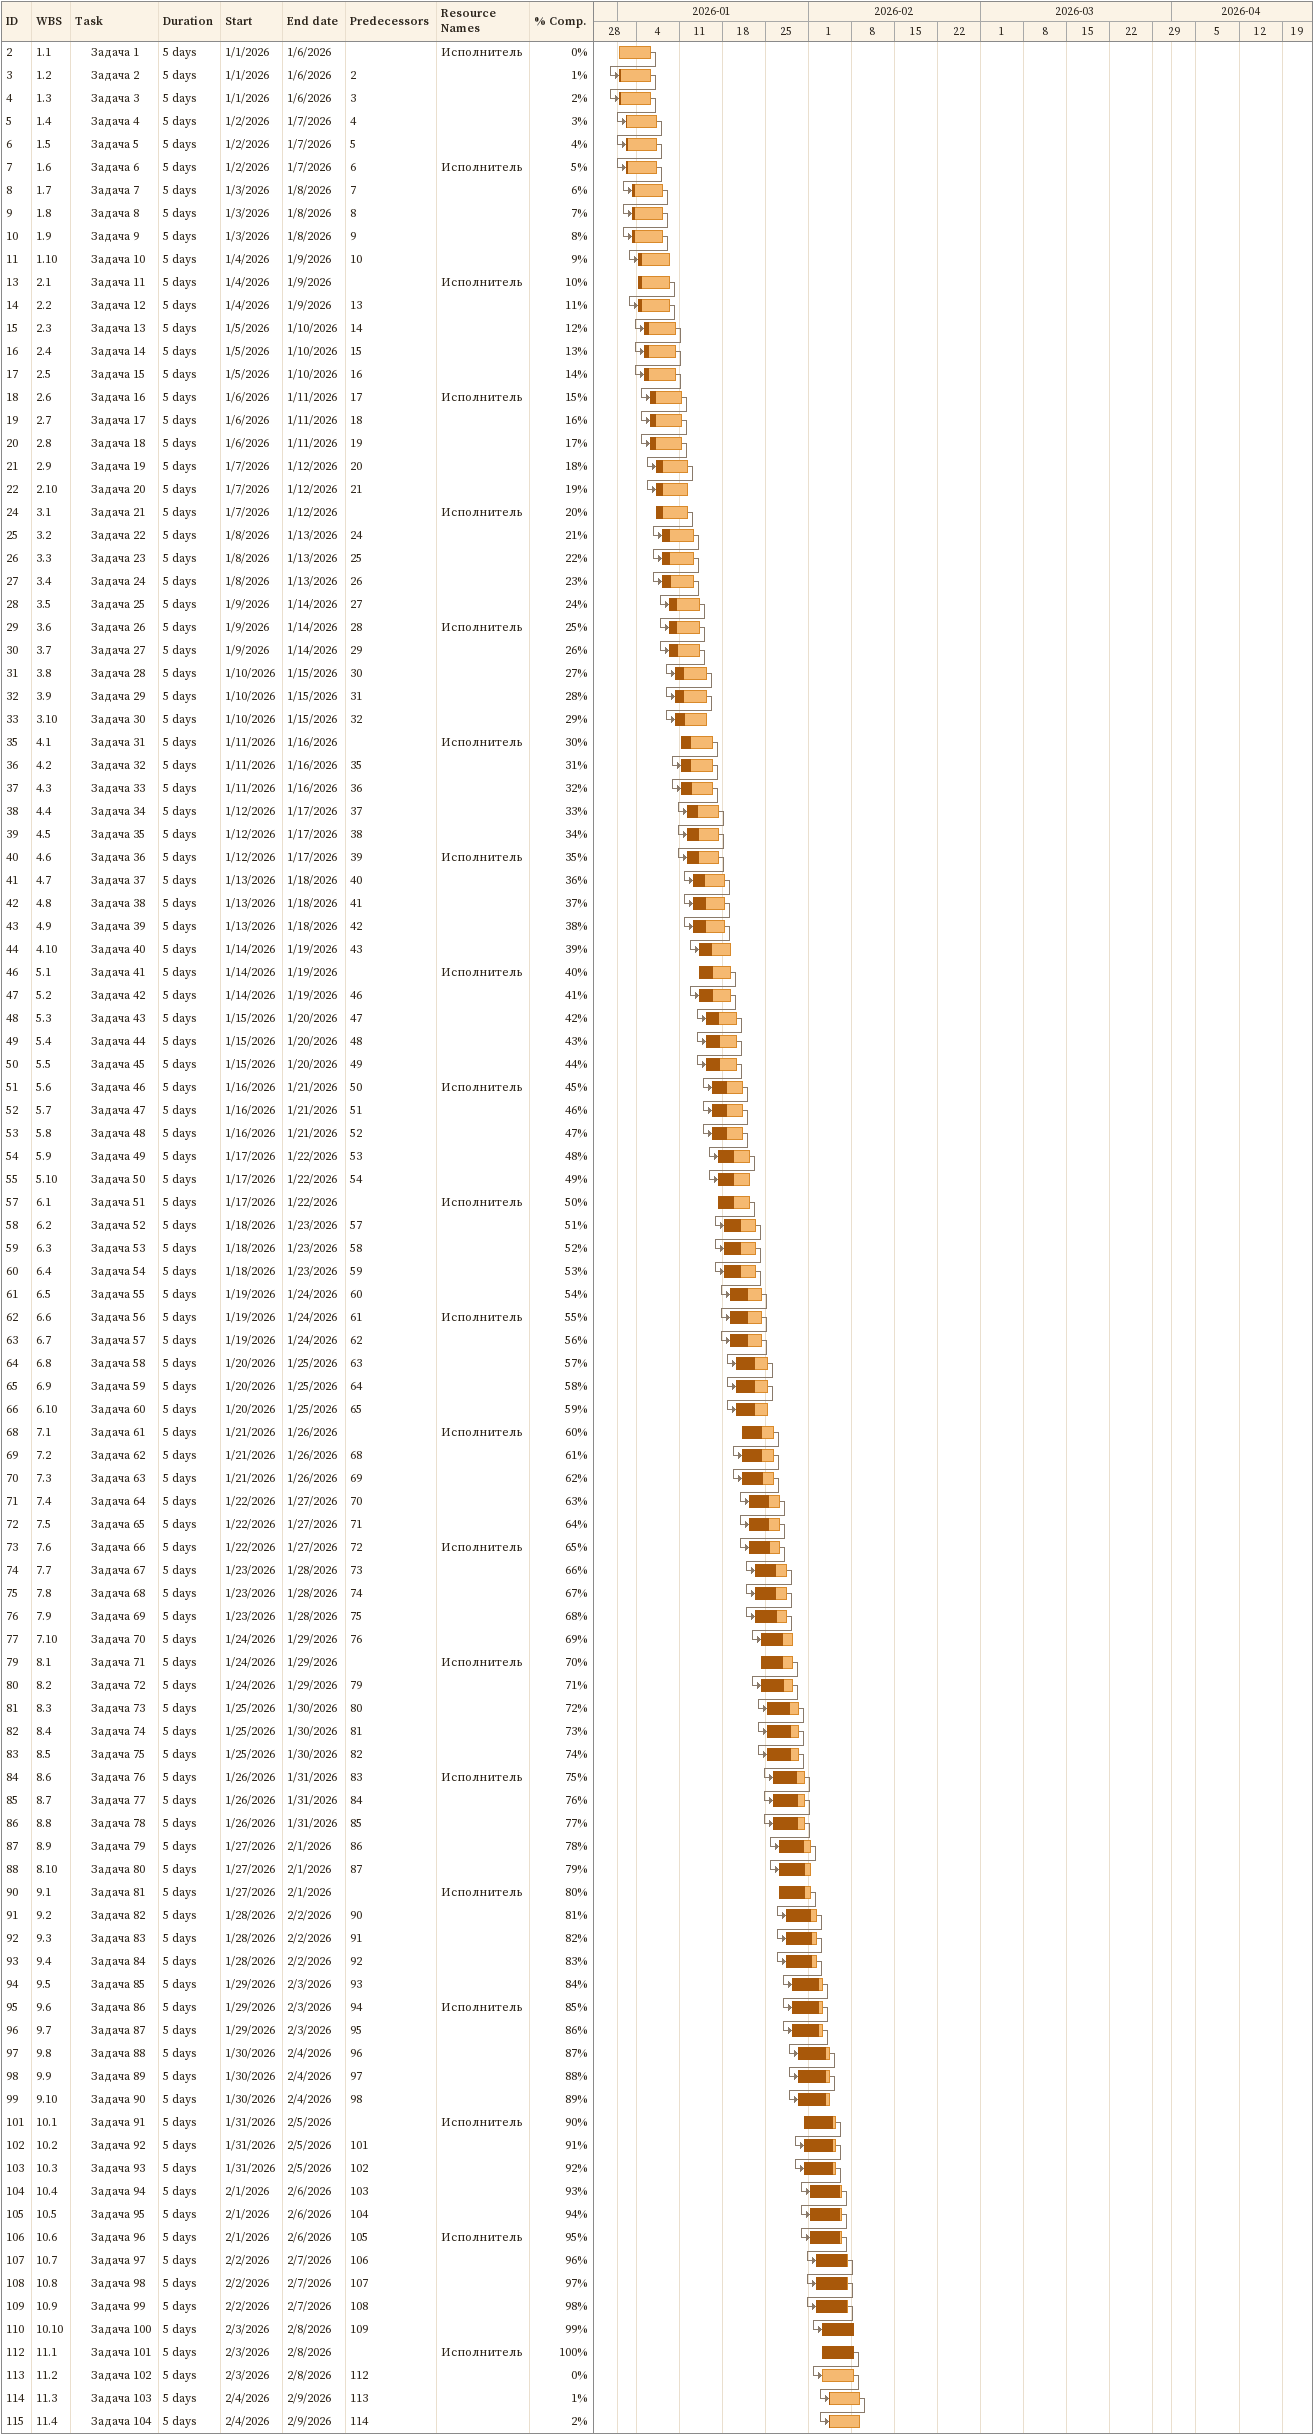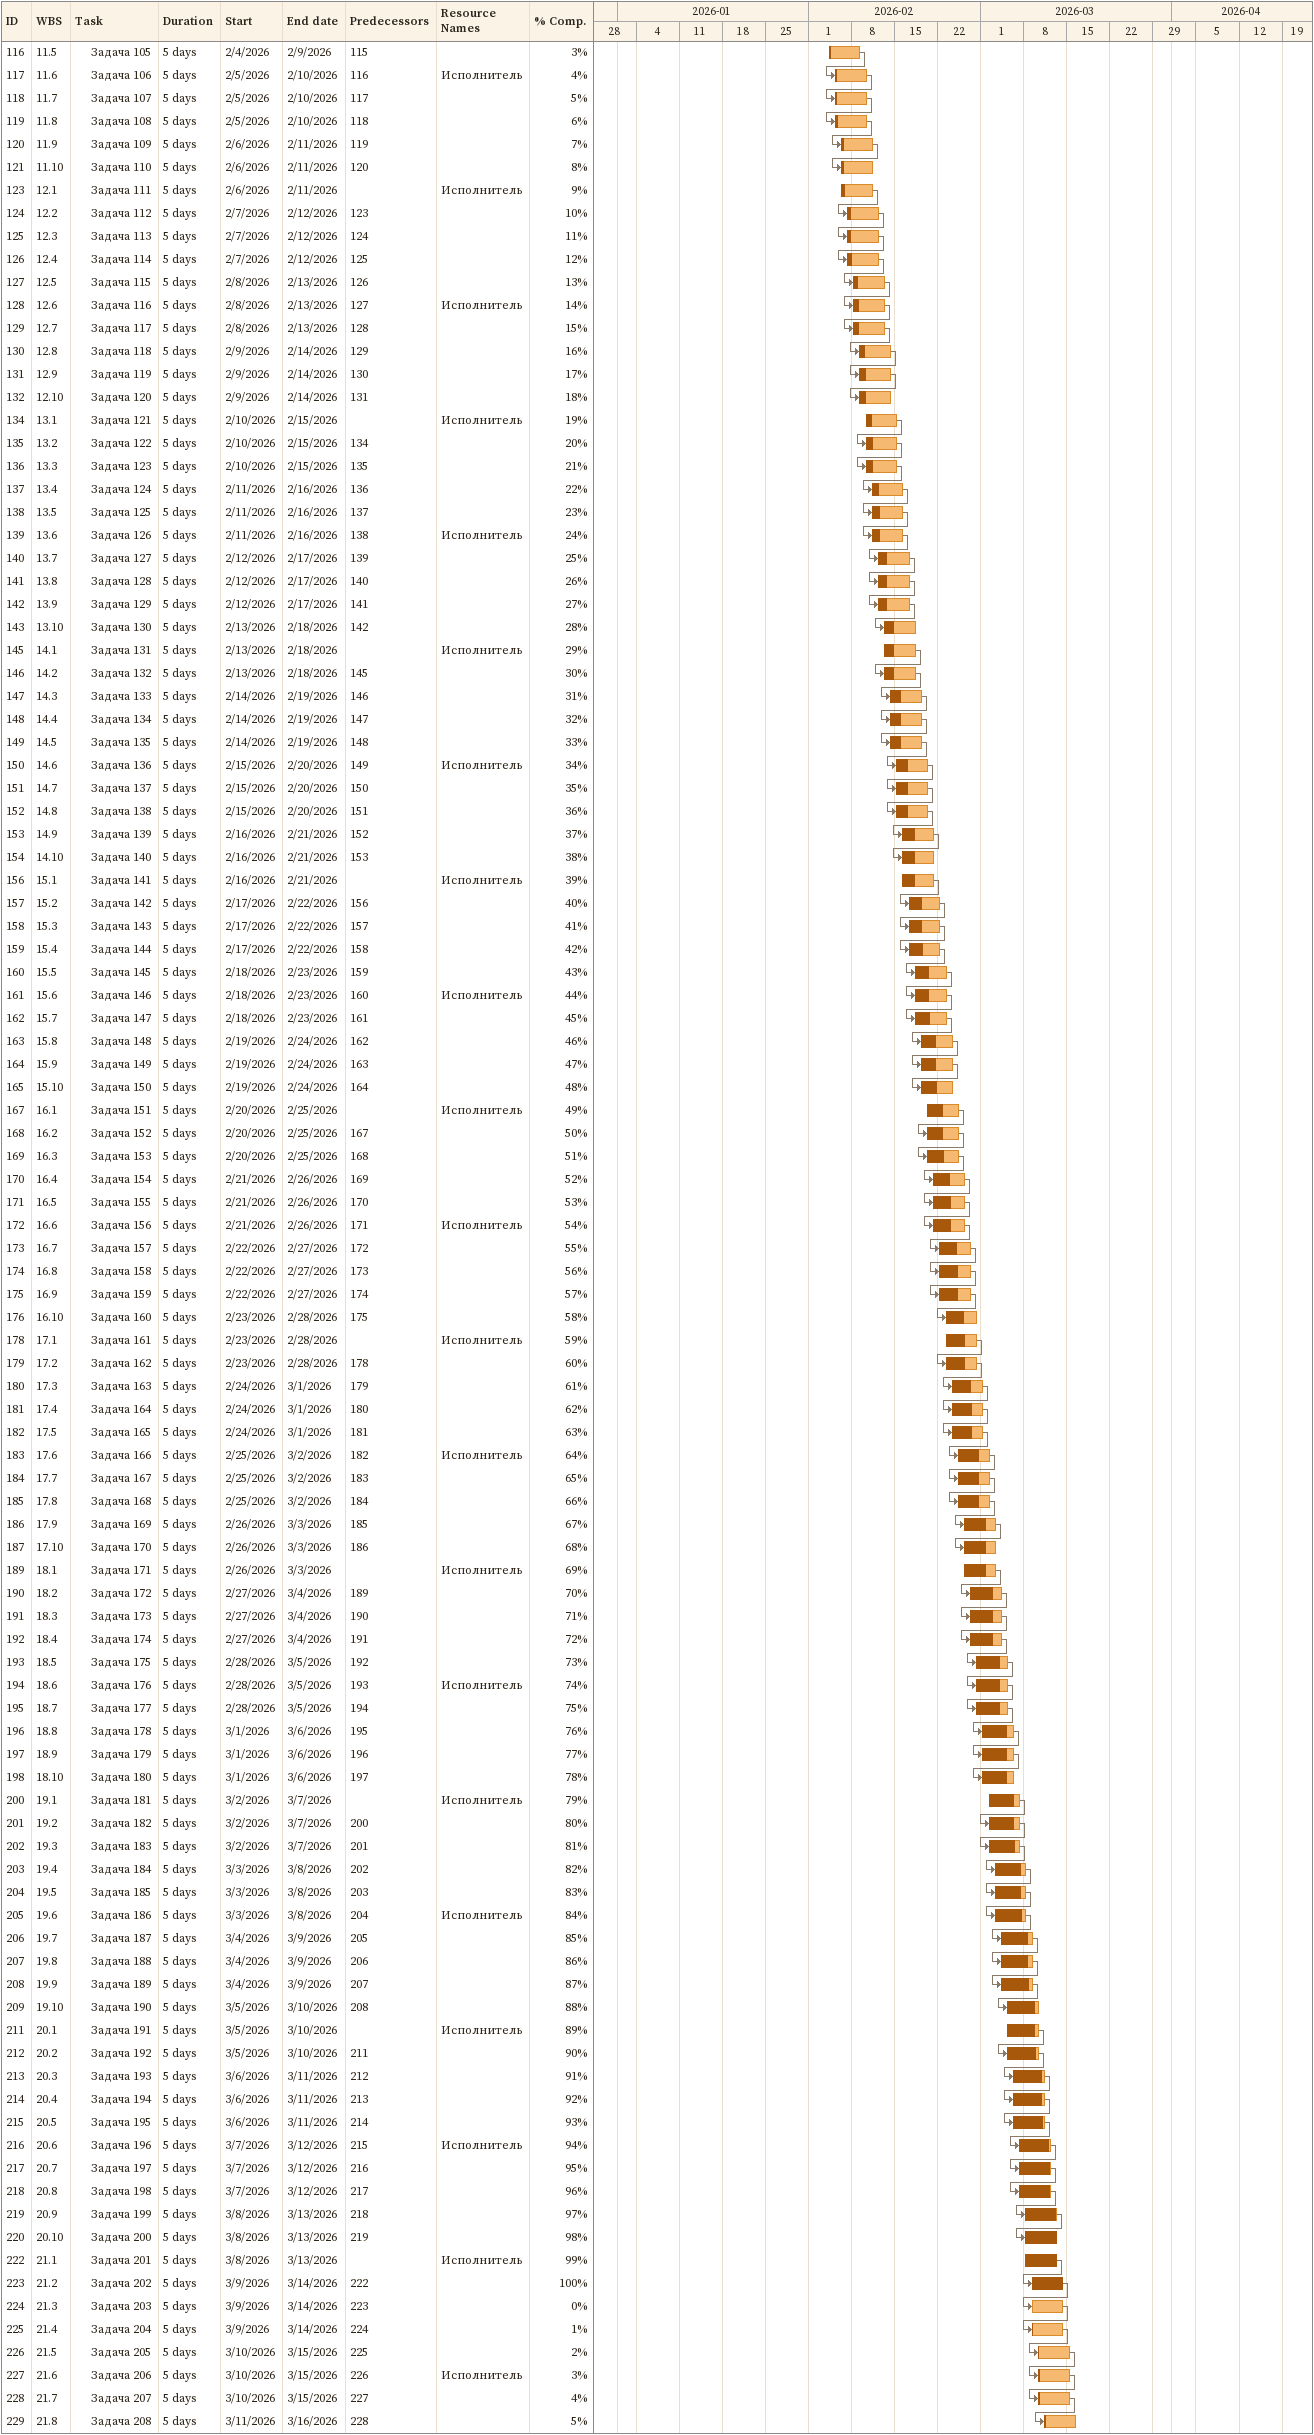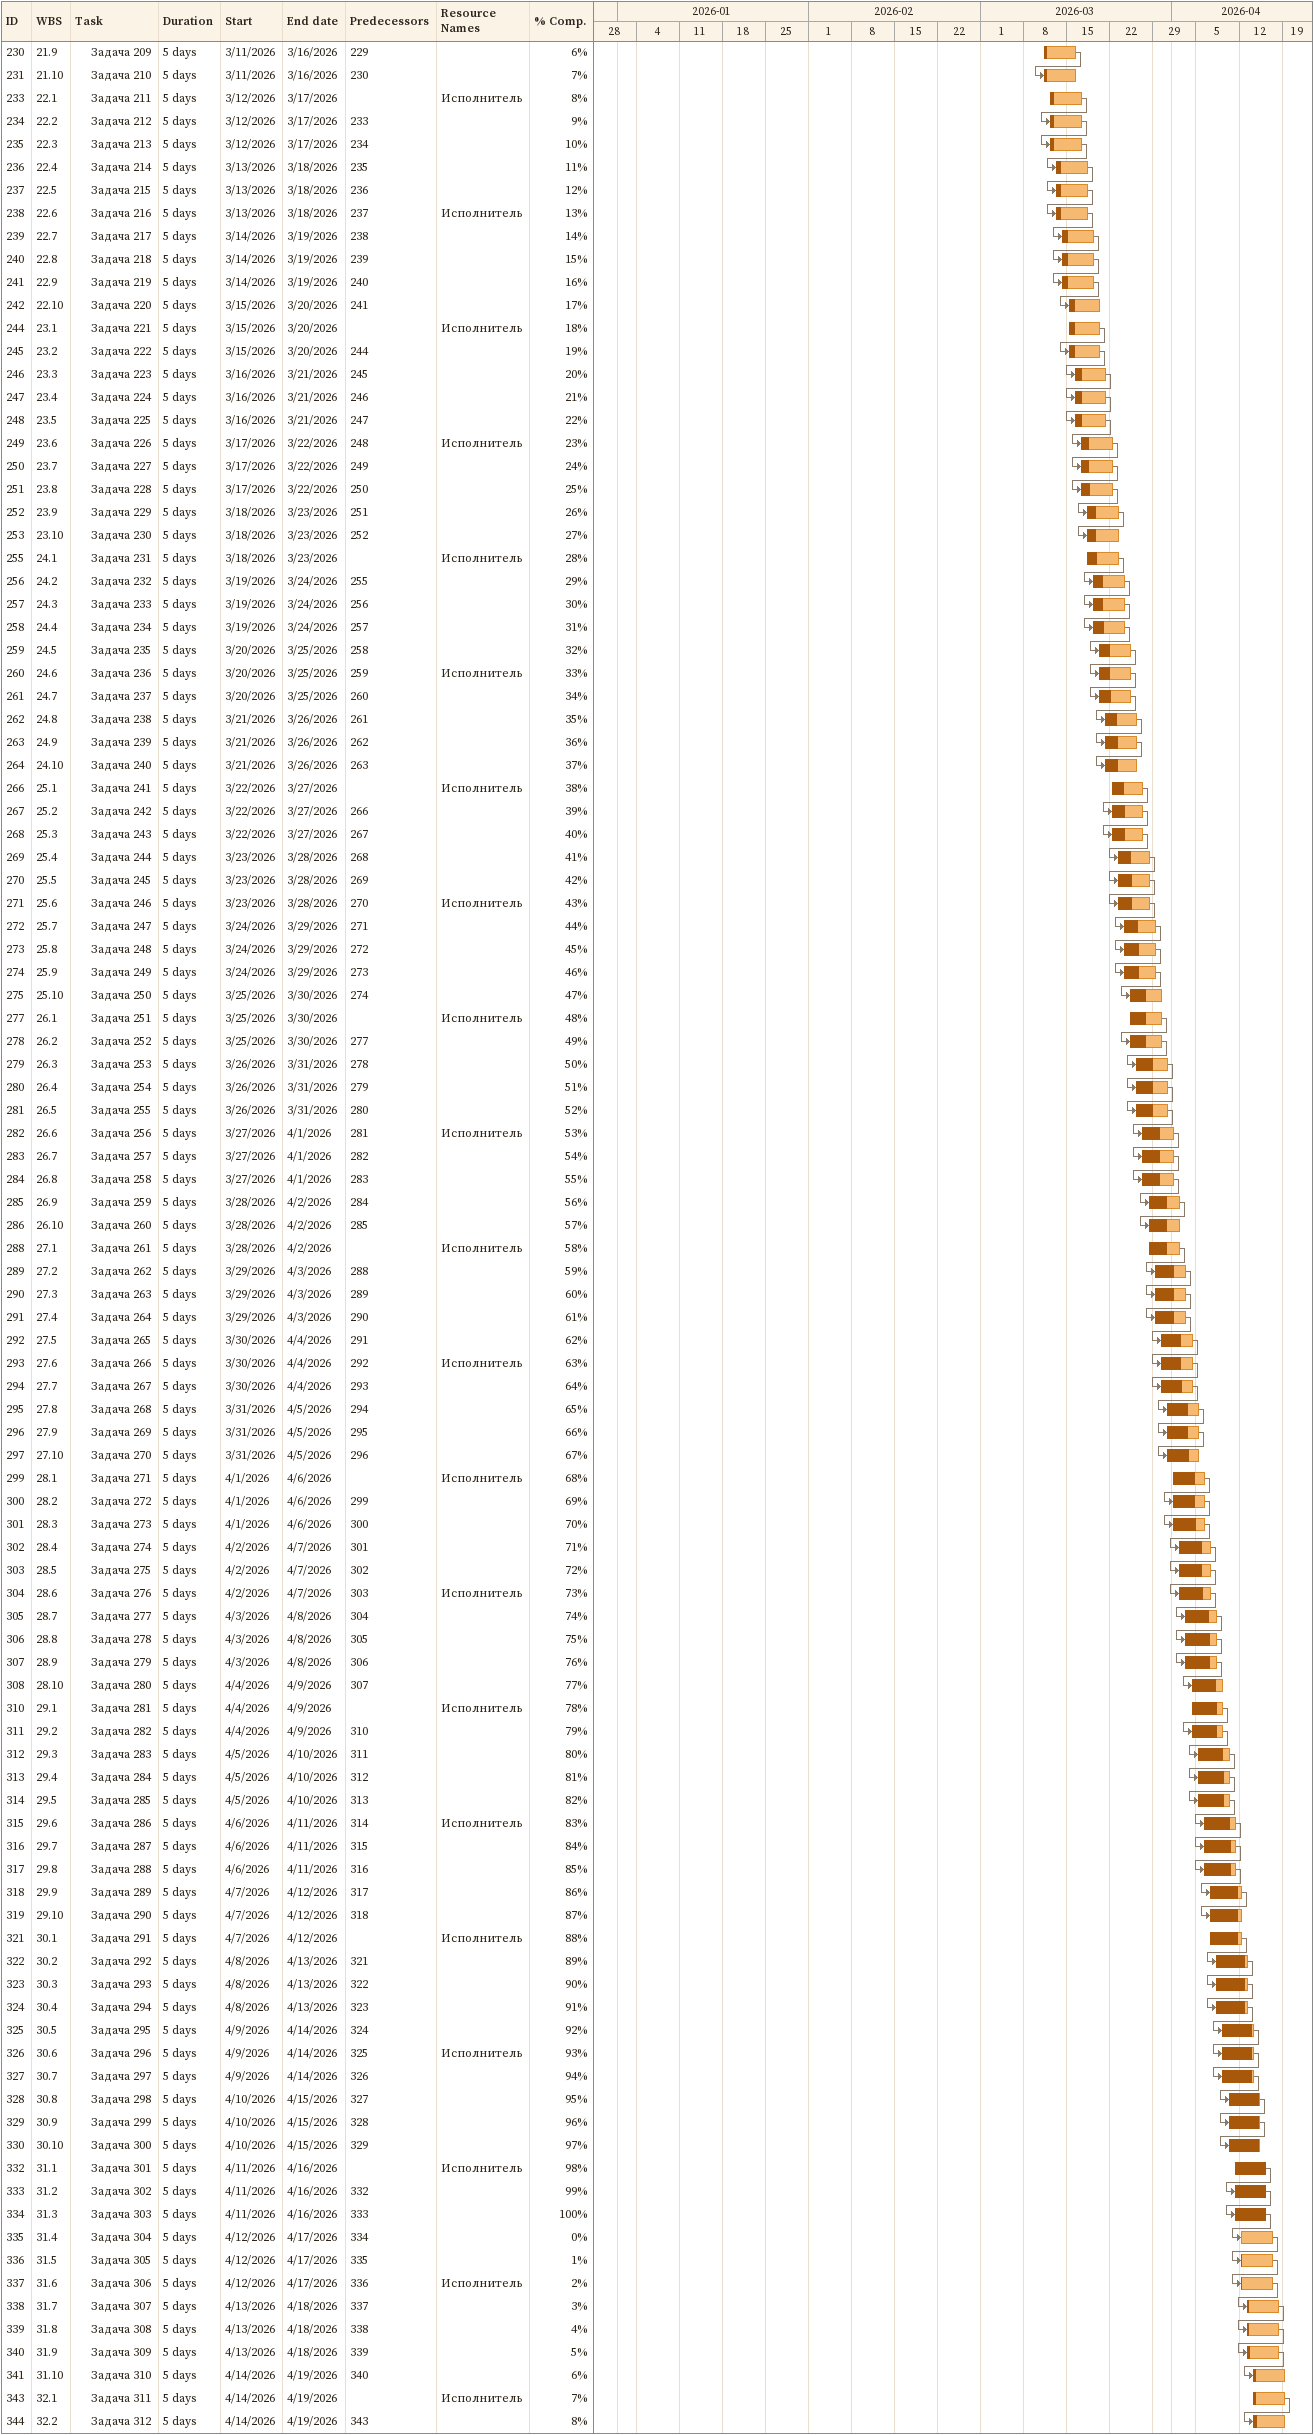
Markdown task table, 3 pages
| ID | WBS | Task | Duration | Start | Finish | Predecessors | Resources | % complete |
|---|---|---|---|---|---|---|---|---|
| 2 | 1.1 | Задача 1 | 5d | 2026-01-01 | 2026-01-06 |  | Исполнитель | 0 |
| 3 | 1.2 | Задача 2 | 5d | 2026-01-01 | 2026-01-06 | 2 |  | 1 |
| 4 | 1.3 | Задача 3 | 5d | 2026-01-01 | 2026-01-06 | 3 |  | 2 |
| 5 | 1.4 | Задача 4 | 5d | 2026-01-02 | 2026-01-07 | 4 |  | 3 |
| 6 | 1.5 | Задача 5 | 5d | 2026-01-02 | 2026-01-07 | 5 |  | 4 |
| 7 | 1.6 | Задача 6 | 5d | 2026-01-02 | 2026-01-07 | 6 | Исполнитель | 5 |
| 8 | 1.7 | Задача 7 | 5d | 2026-01-03 | 2026-01-08 | 7 |  | 6 |
| 9 | 1.8 | Задача 8 | 5d | 2026-01-03 | 2026-01-08 | 8 |  | 7 |
| 10 | 1.9 | Задача 9 | 5d | 2026-01-03 | 2026-01-08 | 9 |  | 8 |
| 11 | 1.10 | Задача 10 | 5d | 2026-01-04 | 2026-01-09 | 10 |  | 9 |
| 13 | 2.1 | Задача 11 | 5d | 2026-01-04 | 2026-01-09 |  | Исполнитель | 10 |
| 14 | 2.2 | Задача 12 | 5d | 2026-01-04 | 2026-01-09 | 13 |  | 11 |
| 15 | 2.3 | Задача 13 | 5d | 2026-01-05 | 2026-01-10 | 14 |  | 12 |
| 16 | 2.4 | Задача 14 | 5d | 2026-01-05 | 2026-01-10 | 15 |  | 13 |
| 17 | 2.5 | Задача 15 | 5d | 2026-01-05 | 2026-01-10 | 16 |  | 14 |
| 18 | 2.6 | Задача 16 | 5d | 2026-01-06 | 2026-01-11 | 17 | Исполнитель | 15 |
| 19 | 2.7 | Задача 17 | 5d | 2026-01-06 | 2026-01-11 | 18 |  | 16 |
| 20 | 2.8 | Задача 18 | 5d | 2026-01-06 | 2026-01-11 | 19 |  | 17 |
| 21 | 2.9 | Задача 19 | 5d | 2026-01-07 | 2026-01-12 | 20 |  | 18 |
| 22 | 2.10 | Задача 20 | 5d | 2026-01-07 | 2026-01-12 | 21 |  | 19 |
| 24 | 3.1 | Задача 21 | 5d | 2026-01-07 | 2026-01-12 |  | Исполнитель | 20 |
| 25 | 3.2 | Задача 22 | 5d | 2026-01-08 | 2026-01-13 | 24 |  | 21 |
| 26 | 3.3 | Задача 23 | 5d | 2026-01-08 | 2026-01-13 | 25 |  | 22 |
| 27 | 3.4 | Задача 24 | 5d | 2026-01-08 | 2026-01-13 | 26 |  | 23 |
| 28 | 3.5 | Задача 25 | 5d | 2026-01-09 | 2026-01-14 | 27 |  | 24 |
| 29 | 3.6 | Задача 26 | 5d | 2026-01-09 | 2026-01-14 | 28 | Исполнитель | 25 |
| 30 | 3.7 | Задача 27 | 5d | 2026-01-09 | 2026-01-14 | 29 |  | 26 |
| 31 | 3.8 | Задача 28 | 5d | 2026-01-10 | 2026-01-15 | 30 |  | 27 |
| 32 | 3.9 | Задача 29 | 5d | 2026-01-10 | 2026-01-15 | 31 |  | 28 |
| 33 | 3.10 | Задача 30 | 5d | 2026-01-10 | 2026-01-15 | 32 |  | 29 |
| 35 | 4.1 | Задача 31 | 5d | 2026-01-11 | 2026-01-16 |  | Исполнитель | 30 |
| 36 | 4.2 | Задача 32 | 5d | 2026-01-11 | 2026-01-16 | 35 |  | 31 |
| 37 | 4.3 | Задача 33 | 5d | 2026-01-11 | 2026-01-16 | 36 |  | 32 |
| 38 | 4.4 | Задача 34 | 5d | 2026-01-12 | 2026-01-17 | 37 |  | 33 |
| 39 | 4.5 | Задача 35 | 5d | 2026-01-12 | 2026-01-17 | 38 |  | 34 |
| 40 | 4.6 | Задача 36 | 5d | 2026-01-12 | 2026-01-17 | 39 | Исполнитель | 35 |
| 41 | 4.7 | Задача 37 | 5d | 2026-01-13 | 2026-01-18 | 40 |  | 36 |
| 42 | 4.8 | Задача 38 | 5d | 2026-01-13 | 2026-01-18 | 41 |  | 37 |
| 43 | 4.9 | Задача 39 | 5d | 2026-01-13 | 2026-01-18 | 42 |  | 38 |
| 44 | 4.10 | Задача 40 | 5d | 2026-01-14 | 2026-01-19 | 43 |  | 39 |
| 46 | 5.1 | Задача 41 | 5d | 2026-01-14 | 2026-01-19 |  | Исполнитель | 40 |
| 47 | 5.2 | Задача 42 | 5d | 2026-01-14 | 2026-01-19 | 46 |  | 41 |
| 48 | 5.3 | Задача 43 | 5d | 2026-01-15 | 2026-01-20 | 47 |  | 42 |
| 49 | 5.4 | Задача 44 | 5d | 2026-01-15 | 2026-01-20 | 48 |  | 43 |
| 50 | 5.5 | Задача 45 | 5d | 2026-01-15 | 2026-01-20 | 49 |  | 44 |
| 51 | 5.6 | Задача 46 | 5d | 2026-01-16 | 2026-01-21 | 50 | Исполнитель | 45 |
| 52 | 5.7 | Задача 47 | 5d | 2026-01-16 | 2026-01-21 | 51 |  | 46 |
| 53 | 5.8 | Задача 48 | 5d | 2026-01-16 | 2026-01-21 | 52 |  | 47 |
| 54 | 5.9 | Задача 49 | 5d | 2026-01-17 | 2026-01-22 | 53 |  | 48 |
| 55 | 5.10 | Задача 50 | 5d | 2026-01-17 | 2026-01-22 | 54 |  | 49 |
| 57 | 6.1 | Задача 51 | 5d | 2026-01-17 | 2026-01-22 |  | Исполнитель | 50 |
| 58 | 6.2 | Задача 52 | 5d | 2026-01-18 | 2026-01-23 | 57 |  | 51 |
| 59 | 6.3 | Задача 53 | 5d | 2026-01-18 | 2026-01-23 | 58 |  | 52 |
| 60 | 6.4 | Задача 54 | 5d | 2026-01-18 | 2026-01-23 | 59 |  | 53 |
| 61 | 6.5 | Задача 55 | 5d | 2026-01-19 | 2026-01-24 | 60 |  | 54 |
| 62 | 6.6 | Задача 56 | 5d | 2026-01-19 | 2026-01-24 | 61 | Исполнитель | 55 |
| 63 | 6.7 | Задача 57 | 5d | 2026-01-19 | 2026-01-24 | 62 |  | 56 |
| 64 | 6.8 | Задача 58 | 5d | 2026-01-20 | 2026-01-25 | 63 |  | 57 |
| 65 | 6.9 | Задача 59 | 5d | 2026-01-20 | 2026-01-25 | 64 |  | 58 |
| 66 | 6.10 | Задача 60 | 5d | 2026-01-20 | 2026-01-25 | 65 |  | 59 |
| 68 | 7.1 | Задача 61 | 5d | 2026-01-21 | 2026-01-26 |  | Исполнитель | 60 |
| 69 | 7.2 | Задача 62 | 5d | 2026-01-21 | 2026-01-26 | 68 |  | 61 |
| 70 | 7.3 | Задача 63 | 5d | 2026-01-21 | 2026-01-26 | 69 |  | 62 |
| 71 | 7.4 | Задача 64 | 5d | 2026-01-22 | 2026-01-27 | 70 |  | 63 |
| 72 | 7.5 | Задача 65 | 5d | 2026-01-22 | 2026-01-27 | 71 |  | 64 |
| 73 | 7.6 | Задача 66 | 5d | 2026-01-22 | 2026-01-27 | 72 | Исполнитель | 65 |
| 74 | 7.7 | Задача 67 | 5d | 2026-01-23 | 2026-01-28 | 73 |  | 66 |
| 75 | 7.8 | Задача 68 | 5d | 2026-01-23 | 2026-01-28 | 74 |  | 67 |
| 76 | 7.9 | Задача 69 | 5d | 2026-01-23 | 2026-01-28 | 75 |  | 68 |
| 77 | 7.10 | Задача 70 | 5d | 2026-01-24 | 2026-01-29 | 76 |  | 69 |
| 79 | 8.1 | Задача 71 | 5d | 2026-01-24 | 2026-01-29 |  | Исполнитель | 70 |
| 80 | 8.2 | Задача 72 | 5d | 2026-01-24 | 2026-01-29 | 79 |  | 71 |
| 81 | 8.3 | Задача 73 | 5d | 2026-01-25 | 2026-01-30 | 80 |  | 72 |
| 82 | 8.4 | Задача 74 | 5d | 2026-01-25 | 2026-01-30 | 81 |  | 73 |
| 83 | 8.5 | Задача 75 | 5d | 2026-01-25 | 2026-01-30 | 82 |  | 74 |
| 84 | 8.6 | Задача 76 | 5d | 2026-01-26 | 2026-01-31 | 83 | Исполнитель | 75 |
| 85 | 8.7 | Задача 77 | 5d | 2026-01-26 | 2026-01-31 | 84 |  | 76 |
| 86 | 8.8 | Задача 78 | 5d | 2026-01-26 | 2026-01-31 | 85 |  | 77 |
| 87 | 8.9 | Задача 79 | 5d | 2026-01-27 | 2026-02-01 | 86 |  | 78 |
| 88 | 8.10 | Задача 80 | 5d | 2026-01-27 | 2026-02-01 | 87 |  | 79 |
| 90 | 9.1 | Задача 81 | 5d | 2026-01-27 | 2026-02-01 |  | Исполнитель | 80 |
| 91 | 9.2 | Задача 82 | 5d | 2026-01-28 | 2026-02-02 | 90 |  | 81 |
| 92 | 9.3 | Задача 83 | 5d | 2026-01-28 | 2026-02-02 | 91 |  | 82 |
| 93 | 9.4 | Задача 84 | 5d | 2026-01-28 | 2026-02-02 | 92 |  | 83 |
| 94 | 9.5 | Задача 85 | 5d | 2026-01-29 | 2026-02-03 | 93 |  | 84 |
| 95 | 9.6 | Задача 86 | 5d | 2026-01-29 | 2026-02-03 | 94 | Исполнитель | 85 |
| 96 | 9.7 | Задача 87 | 5d | 2026-01-29 | 2026-02-03 | 95 |  | 86 |
| 97 | 9.8 | Задача 88 | 5d | 2026-01-30 | 2026-02-04 | 96 |  | 87 |
| 98 | 9.9 | Задача 89 | 5d | 2026-01-30 | 2026-02-04 | 97 |  | 88 |
| 99 | 9.10 | Задача 90 | 5d | 2026-01-30 | 2026-02-04 | 98 |  | 89 |
| 101 | 10.1 | Задача 91 | 5d | 2026-01-31 | 2026-02-05 |  | Исполнитель | 90 |
| 102 | 10.2 | Задача 92 | 5d | 2026-01-31 | 2026-02-05 | 101 |  | 91 |
| 103 | 10.3 | Задача 93 | 5d | 2026-01-31 | 2026-02-05 | 102 |  | 92 |
| 104 | 10.4 | Задача 94 | 5d | 2026-02-01 | 2026-02-06 | 103 |  | 93 |
| 105 | 10.5 | Задача 95 | 5d | 2026-02-01 | 2026-02-06 | 104 |  | 94 |
| 106 | 10.6 | Задача 96 | 5d | 2026-02-01 | 2026-02-06 | 105 | Исполнитель | 95 |
| 107 | 10.7 | Задача 97 | 5d | 2026-02-02 | 2026-02-07 | 106 |  | 96 |
| 108 | 10.8 | Задача 98 | 5d | 2026-02-02 | 2026-02-07 | 107 |  | 97 |
| 109 | 10.9 | Задача 99 | 5d | 2026-02-02 | 2026-02-07 | 108 |  | 98 |
| 110 | 10.10 | Задача 100 | 5d | 2026-02-03 | 2026-02-08 | 109 |  | 99 |
| 112 | 11.1 | Задача 101 | 5d | 2026-02-03 | 2026-02-08 |  | Исполнитель | 100 |
| 113 | 11.2 | Задача 102 | 5d | 2026-02-03 | 2026-02-08 | 112 |  | 0 |
| 114 | 11.3 | Задача 103 | 5d | 2026-02-04 | 2026-02-09 | 113 |  | 1 |
| 115 | 11.4 | Задача 104 | 5d | 2026-02-04 | 2026-02-09 | 114 |  | 2 |
| 116 | 11.5 | Задача 105 | 5d | 2026-02-04 | 2026-02-09 | 115 |  | 3 |
| 117 | 11.6 | Задача 106 | 5d | 2026-02-05 | 2026-02-10 | 116 | Исполнитель | 4 |
| 118 | 11.7 | Задача 107 | 5d | 2026-02-05 | 2026-02-10 | 117 |  | 5 |
| 119 | 11.8 | Задача 108 | 5d | 2026-02-05 | 2026-02-10 | 118 |  | 6 |
| 120 | 11.9 | Задача 109 | 5d | 2026-02-06 | 2026-02-11 | 119 |  | 7 |
| 121 | 11.10 | Задача 110 | 5d | 2026-02-06 | 2026-02-11 | 120 |  | 8 |
| 123 | 12.1 | Задача 111 | 5d | 2026-02-06 | 2026-02-11 |  | Исполнитель | 9 |
| 124 | 12.2 | Задача 112 | 5d | 2026-02-07 | 2026-02-12 | 123 |  | 10 |
| 125 | 12.3 | Задача 113 | 5d | 2026-02-07 | 2026-02-12 | 124 |  | 11 |
| 126 | 12.4 | Задача 114 | 5d | 2026-02-07 | 2026-02-12 | 125 |  | 12 |
| 127 | 12.5 | Задача 115 | 5d | 2026-02-08 | 2026-02-13 | 126 |  | 13 |
| 128 | 12.6 | Задача 116 | 5d | 2026-02-08 | 2026-02-13 | 127 | Исполнитель | 14 |
| 129 | 12.7 | Задача 117 | 5d | 2026-02-08 | 2026-02-13 | 128 |  | 15 |
| 130 | 12.8 | Задача 118 | 5d | 2026-02-09 | 2026-02-14 | 129 |  | 16 |
| 131 | 12.9 | Задача 119 | 5d | 2026-02-09 | 2026-02-14 | 130 |  | 17 |
| 132 | 12.10 | Задача 120 | 5d | 2026-02-09 | 2026-02-14 | 131 |  | 18 |
| 134 | 13.1 | Задача 121 | 5d | 2026-02-10 | 2026-02-15 |  | Исполнитель | 19 |
| 135 | 13.2 | Задача 122 | 5d | 2026-02-10 | 2026-02-15 | 134 |  | 20 |
| 136 | 13.3 | Задача 123 | 5d | 2026-02-10 | 2026-02-15 | 135 |  | 21 |
| 137 | 13.4 | Задача 124 | 5d | 2026-02-11 | 2026-02-16 | 136 |  | 22 |
| 138 | 13.5 | Задача 125 | 5d | 2026-02-11 | 2026-02-16 | 137 |  | 23 |
| 139 | 13.6 | Задача 126 | 5d | 2026-02-11 | 2026-02-16 | 138 | Исполнитель | 24 |
| 140 | 13.7 | Задача 127 | 5d | 2026-02-12 | 2026-02-17 | 139 |  | 25 |
| 141 | 13.8 | Задача 128 | 5d | 2026-02-12 | 2026-02-17 | 140 |  | 26 |
| 142 | 13.9 | Задача 129 | 5d | 2026-02-12 | 2026-02-17 | 141 |  | 27 |
| 143 | 13.10 | Задача 130 | 5d | 2026-02-13 | 2026-02-18 | 142 |  | 28 |
| 145 | 14.1 | Задача 131 | 5d | 2026-02-13 | 2026-02-18 |  | Исполнитель | 29 |
| 146 | 14.2 | Задача 132 | 5d | 2026-02-13 | 2026-02-18 | 145 |  | 30 |
| 147 | 14.3 | Задача 133 | 5d | 2026-02-14 | 2026-02-19 | 146 |  | 31 |
| 148 | 14.4 | Задача 134 | 5d | 2026-02-14 | 2026-02-19 | 147 |  | 32 |
| 149 | 14.5 | Задача 135 | 5d | 2026-02-14 | 2026-02-19 | 148 |  | 33 |
| 150 | 14.6 | Задача 136 | 5d | 2026-02-15 | 2026-02-20 | 149 | Исполнитель | 34 |
| 151 | 14.7 | Задача 137 | 5d | 2026-02-15 | 2026-02-20 | 150 |  | 35 |
| 152 | 14.8 | Задача 138 | 5d | 2026-02-15 | 2026-02-20 | 151 |  | 36 |
| 153 | 14.9 | Задача 139 | 5d | 2026-02-16 | 2026-02-21 | 152 |  | 37 |
| 154 | 14.10 | Задача 140 | 5d | 2026-02-16 | 2026-02-21 | 153 |  | 38 |
| 156 | 15.1 | Задача 141 | 5d | 2026-02-16 | 2026-02-21 |  | Исполнитель | 39 |
| 157 | 15.2 | Задача 142 | 5d | 2026-02-17 | 2026-02-22 | 156 |  | 40 |
| 158 | 15.3 | Задача 143 | 5d | 2026-02-17 | 2026-02-22 | 157 |  | 41 |
| 159 | 15.4 | Задача 144 | 5d | 2026-02-17 | 2026-02-22 | 158 |  | 42 |
| 160 | 15.5 | Задача 145 | 5d | 2026-02-18 | 2026-02-23 | 159 |  | 43 |
| 161 | 15.6 | Задача 146 | 5d | 2026-02-18 | 2026-02-23 | 160 | Исполнитель | 44 |
| 162 | 15.7 | Задача 147 | 5d | 2026-02-18 | 2026-02-23 | 161 |  | 45 |
| 163 | 15.8 | Задача 148 | 5d | 2026-02-19 | 2026-02-24 | 162 |  | 46 |
| 164 | 15.9 | Задача 149 | 5d | 2026-02-19 | 2026-02-24 | 163 |  | 47 |
| 165 | 15.10 | Задача 150 | 5d | 2026-02-19 | 2026-02-24 | 164 |  | 48 |
| 167 | 16.1 | Задача 151 | 5d | 2026-02-20 | 2026-02-25 |  | Исполнитель | 49 |
| 168 | 16.2 | Задача 152 | 5d | 2026-02-20 | 2026-02-25 | 167 |  | 50 |
| 169 | 16.3 | Задача 153 | 5d | 2026-02-20 | 2026-02-25 | 168 |  | 51 |
| 170 | 16.4 | Задача 154 | 5d | 2026-02-21 | 2026-02-26 | 169 |  | 52 |
| 171 | 16.5 | Задача 155 | 5d | 2026-02-21 | 2026-02-26 | 170 |  | 53 |
| 172 | 16.6 | Задача 156 | 5d | 2026-02-21 | 2026-02-26 | 171 | Исполнитель | 54 |
| 173 | 16.7 | Задача 157 | 5d | 2026-02-22 | 2026-02-27 | 172 |  | 55 |
| 174 | 16.8 | Задача 158 | 5d | 2026-02-22 | 2026-02-27 | 173 |  | 56 |
| 175 | 16.9 | Задача 159 | 5d | 2026-02-22 | 2026-02-27 | 174 |  | 57 |
| 176 | 16.10 | Задача 160 | 5d | 2026-02-23 | 2026-02-28 | 175 |  | 58 |
| 178 | 17.1 | Задача 161 | 5d | 2026-02-23 | 2026-02-28 |  | Исполнитель | 59 |
| 179 | 17.2 | Задача 162 | 5d | 2026-02-23 | 2026-02-28 | 178 |  | 60 |
| 180 | 17.3 | Задача 163 | 5d | 2026-02-24 | 2026-03-01 | 179 |  | 61 |
| 181 | 17.4 | Задача 164 | 5d | 2026-02-24 | 2026-03-01 | 180 |  | 62 |
| 182 | 17.5 | Задача 165 | 5d | 2026-02-24 | 2026-03-01 | 181 |  | 63 |
| 183 | 17.6 | Задача 166 | 5d | 2026-02-25 | 2026-03-02 | 182 | Исполнитель | 64 |
| 184 | 17.7 | Задача 167 | 5d | 2026-02-25 | 2026-03-02 | 183 |  | 65 |
| 185 | 17.8 | Задача 168 | 5d | 2026-02-25 | 2026-03-02 | 184 |  | 66 |
| 186 | 17.9 | Задача 169 | 5d | 2026-02-26 | 2026-03-03 | 185 |  | 67 |
| 187 | 17.10 | Задача 170 | 5d | 2026-02-26 | 2026-03-03 | 186 |  | 68 |
| 189 | 18.1 | Задача 171 | 5d | 2026-02-26 | 2026-03-03 |  | Исполнитель | 69 |
| 190 | 18.2 | Задача 172 | 5d | 2026-02-27 | 2026-03-04 | 189 |  | 70 |
| 191 | 18.3 | Задача 173 | 5d | 2026-02-27 | 2026-03-04 | 190 |  | 71 |
| 192 | 18.4 | Задача 174 | 5d | 2026-02-27 | 2026-03-04 | 191 |  | 72 |
| 193 | 18.5 | Задача 175 | 5d | 2026-02-28 | 2026-03-05 | 192 |  | 73 |
| 194 | 18.6 | Задача 176 | 5d | 2026-02-28 | 2026-03-05 | 193 | Исполнитель | 74 |
| 195 | 18.7 | Задача 177 | 5d | 2026-02-28 | 2026-03-05 | 194 |  | 75 |
| 196 | 18.8 | Задача 178 | 5d | 2026-03-01 | 2026-03-06 | 195 |  | 76 |
| 197 | 18.9 | Задача 179 | 5d | 2026-03-01 | 2026-03-06 | 196 |  | 77 |
| 198 | 18.10 | Задача 180 | 5d | 2026-03-01 | 2026-03-06 | 197 |  | 78 |
| 200 | 19.1 | Задача 181 | 5d | 2026-03-02 | 2026-03-07 |  | Исполнитель | 79 |
| 201 | 19.2 | Задача 182 | 5d | 2026-03-02 | 2026-03-07 | 200 |  | 80 |
| 202 | 19.3 | Задача 183 | 5d | 2026-03-02 | 2026-03-07 | 201 |  | 81 |
| 203 | 19.4 | Задача 184 | 5d | 2026-03-03 | 2026-03-08 | 202 |  | 82 |
| 204 | 19.5 | Задача 185 | 5d | 2026-03-03 | 2026-03-08 | 203 |  | 83 |
| 205 | 19.6 | Задача 186 | 5d | 2026-03-03 | 2026-03-08 | 204 | Исполнитель | 84 |
| 206 | 19.7 | Задача 187 | 5d | 2026-03-04 | 2026-03-09 | 205 |  | 85 |
| 207 | 19.8 | Задача 188 | 5d | 2026-03-04 | 2026-03-09 | 206 |  | 86 |
| 208 | 19.9 | Задача 189 | 5d | 2026-03-04 | 2026-03-09 | 207 |  | 87 |
| 209 | 19.10 | Задача 190 | 5d | 2026-03-05 | 2026-03-10 | 208 |  | 88 |
| 211 | 20.1 | Задача 191 | 5d | 2026-03-05 | 2026-03-10 |  | Исполнитель | 89 |
| 212 | 20.2 | Задача 192 | 5d | 2026-03-05 | 2026-03-10 | 211 |  | 90 |
| 213 | 20.3 | Задача 193 | 5d | 2026-03-06 | 2026-03-11 | 212 |  | 91 |
| 214 | 20.4 | Задача 194 | 5d | 2026-03-06 | 2026-03-11 | 213 |  | 92 |
| 215 | 20.5 | Задача 195 | 5d | 2026-03-06 | 2026-03-11 | 214 |  | 93 |
| 216 | 20.6 | Задача 196 | 5d | 2026-03-07 | 2026-03-12 | 215 | Исполнитель | 94 |
| 217 | 20.7 | Задача 197 | 5d | 2026-03-07 | 2026-03-12 | 216 |  | 95 |
| 218 | 20.8 | Задача 198 | 5d | 2026-03-07 | 2026-03-12 | 217 |  | 96 |
| 219 | 20.9 | Задача 199 | 5d | 2026-03-08 | 2026-03-13 | 218 |  | 97 |
| 220 | 20.10 | Задача 200 | 5d | 2026-03-08 | 2026-03-13 | 219 |  | 98 |
| 222 | 21.1 | Задача 201 | 5d | 2026-03-08 | 2026-03-13 |  | Исполнитель | 99 |
| 223 | 21.2 | Задача 202 | 5d | 2026-03-09 | 2026-03-14 | 222 |  | 100 |
| 224 | 21.3 | Задача 203 | 5d | 2026-03-09 | 2026-03-14 | 223 |  | 0 |
| 225 | 21.4 | Задача 204 | 5d | 2026-03-09 | 2026-03-14 | 224 |  | 1 |
| 226 | 21.5 | Задача 205 | 5d | 2026-03-10 | 2026-03-15 | 225 |  | 2 |
| 227 | 21.6 | Задача 206 | 5d | 2026-03-10 | 2026-03-15 | 226 | Исполнитель | 3 |
| 228 | 21.7 | Задача 207 | 5d | 2026-03-10 | 2026-03-15 | 227 |  | 4 |
| 229 | 21.8 | Задача 208 | 5d | 2026-03-11 | 2026-03-16 | 228 |  | 5 |
| 230 | 21.9 | Задача 209 | 5d | 2026-03-11 | 2026-03-16 | 229 |  | 6 |
| 231 | 21.10 | Задача 210 | 5d | 2026-03-11 | 2026-03-16 | 230 |  | 7 |
| 233 | 22.1 | Задача 211 | 5d | 2026-03-12 | 2026-03-17 |  | Исполнитель | 8 |
| 234 | 22.2 | Задача 212 | 5d | 2026-03-12 | 2026-03-17 | 233 |  | 9 |
| 235 | 22.3 | Задача 213 | 5d | 2026-03-12 | 2026-03-17 | 234 |  | 10 |
| 236 | 22.4 | Задача 214 | 5d | 2026-03-13 | 2026-03-18 | 235 |  | 11 |
| 237 | 22.5 | Задача 215 | 5d | 2026-03-13 | 2026-03-18 | 236 |  | 12 |
| 238 | 22.6 | Задача 216 | 5d | 2026-03-13 | 2026-03-18 | 237 | Исполнитель | 13 |
| 239 | 22.7 | Задача 217 | 5d | 2026-03-14 | 2026-03-19 | 238 |  | 14 |
| 240 | 22.8 | Задача 218 | 5d | 2026-03-14 | 2026-03-19 | 239 |  | 15 |
| 241 | 22.9 | Задача 219 | 5d | 2026-03-14 | 2026-03-19 | 240 |  | 16 |
| 242 | 22.10 | Задача 220 | 5d | 2026-03-15 | 2026-03-20 | 241 |  | 17 |
| 244 | 23.1 | Задача 221 | 5d | 2026-03-15 | 2026-03-20 |  | Исполнитель | 18 |
| 245 | 23.2 | Задача 222 | 5d | 2026-03-15 | 2026-03-20 | 244 |  | 19 |
| 246 | 23.3 | Задача 223 | 5d | 2026-03-16 | 2026-03-21 | 245 |  | 20 |
| 247 | 23.4 | Задача 224 | 5d | 2026-03-16 | 2026-03-21 | 246 |  | 21 |
| 248 | 23.5 | Задача 225 | 5d | 2026-03-16 | 2026-03-21 | 247 |  | 22 |
| 249 | 23.6 | Задача 226 | 5d | 2026-03-17 | 2026-03-22 | 248 | Исполнитель | 23 |
| 250 | 23.7 | Задача 227 | 5d | 2026-03-17 | 2026-03-22 | 249 |  | 24 |
| 251 | 23.8 | Задача 228 | 5d | 2026-03-17 | 2026-03-22 | 250 |  | 25 |
| 252 | 23.9 | Задача 229 | 5d | 2026-03-18 | 2026-03-23 | 251 |  | 26 |
| 253 | 23.10 | Задача 230 | 5d | 2026-03-18 | 2026-03-23 | 252 |  | 27 |
| 255 | 24.1 | Задача 231 | 5d | 2026-03-18 | 2026-03-23 |  | Исполнитель | 28 |
| 256 | 24.2 | Задача 232 | 5d | 2026-03-19 | 2026-03-24 | 255 |  | 29 |
| 257 | 24.3 | Задача 233 | 5d | 2026-03-19 | 2026-03-24 | 256 |  | 30 |
| 258 | 24.4 | Задача 234 | 5d | 2026-03-19 | 2026-03-24 | 257 |  | 31 |
| 259 | 24.5 | Задача 235 | 5d | 2026-03-20 | 2026-03-25 | 258 |  | 32 |
| 260 | 24.6 | Задача 236 | 5d | 2026-03-20 | 2026-03-25 | 259 | Исполнитель | 33 |
| 261 | 24.7 | Задача 237 | 5d | 2026-03-20 | 2026-03-25 | 260 |  | 34 |
| 262 | 24.8 | Задача 238 | 5d | 2026-03-21 | 2026-03-26 | 261 |  | 35 |
| 263 | 24.9 | Задача 239 | 5d | 2026-03-21 | 2026-03-26 | 262 |  | 36 |
| 264 | 24.10 | Задача 240 | 5d | 2026-03-21 | 2026-03-26 | 263 |  | 37 |
| 266 | 25.1 | Задача 241 | 5d | 2026-03-22 | 2026-03-27 |  | Исполнитель | 38 |
| 267 | 25.2 | Задача 242 | 5d | 2026-03-22 | 2026-03-27 | 266 |  | 39 |
| 268 | 25.3 | Задача 243 | 5d | 2026-03-22 | 2026-03-27 | 267 |  | 40 |
| 269 | 25.4 | Задача 244 | 5d | 2026-03-23 | 2026-03-28 | 268 |  | 41 |
| 270 | 25.5 | Задача 245 | 5d | 2026-03-23 | 2026-03-28 | 269 |  | 42 |
| 271 | 25.6 | Задача 246 | 5d | 2026-03-23 | 2026-03-28 | 270 | Исполнитель | 43 |
| 272 | 25.7 | Задача 247 | 5d | 2026-03-24 | 2026-03-29 | 271 |  | 44 |
| 273 | 25.8 | Задача 248 | 5d | 2026-03-24 | 2026-03-29 | 272 |  | 45 |
| 274 | 25.9 | Задача 249 | 5d | 2026-03-24 | 2026-03-29 | 273 |  | 46 |
| 275 | 25.10 | Задача 250 | 5d | 2026-03-25 | 2026-03-30 | 274 |  | 47 |
| 277 | 26.1 | Задача 251 | 5d | 2026-03-25 | 2026-03-30 |  | Исполнитель | 48 |
| 278 | 26.2 | Задача 252 | 5d | 2026-03-25 | 2026-03-30 | 277 |  | 49 |
| 279 | 26.3 | Задача 253 | 5d | 2026-03-26 | 2026-03-31 | 278 |  | 50 |
| 280 | 26.4 | Задача 254 | 5d | 2026-03-26 | 2026-03-31 | 279 |  | 51 |
| 281 | 26.5 | Задача 255 | 5d | 2026-03-26 | 2026-03-31 | 280 |  | 52 |
| 282 | 26.6 | Задача 256 | 5d | 2026-03-27 | 2026-04-01 | 281 | Исполнитель | 53 |
| 283 | 26.7 | Задача 257 | 5d | 2026-03-27 | 2026-04-01 | 282 |  | 54 |
| 284 | 26.8 | Задача 258 | 5d | 2026-03-27 | 2026-04-01 | 283 |  | 55 |
| 285 | 26.9 | Задача 259 | 5d | 2026-03-28 | 2026-04-02 | 284 |  | 56 |
| 286 | 26.10 | Задача 260 | 5d | 2026-03-28 | 2026-04-02 | 285 |  | 57 |
| 288 | 27.1 | Задача 261 | 5d | 2026-03-28 | 2026-04-02 |  | Исполнитель | 58 |
| 289 | 27.2 | Задача 262 | 5d | 2026-03-29 | 2026-04-03 | 288 |  | 59 |
| 290 | 27.3 | Задача 263 | 5d | 2026-03-29 | 2026-04-03 | 289 |  | 60 |
| 291 | 27.4 | Задача 264 | 5d | 2026-03-29 | 2026-04-03 | 290 |  | 61 |
| 292 | 27.5 | Задача 265 | 5d | 2026-03-30 | 2026-04-04 | 291 |  | 62 |
| 293 | 27.6 | Задача 266 | 5d | 2026-03-30 | 2026-04-04 | 292 | Исполнитель | 63 |
| 294 | 27.7 | Задача 267 | 5d | 2026-03-30 | 2026-04-04 | 293 |  | 64 |
| 295 | 27.8 | Задача 268 | 5d | 2026-03-31 | 2026-04-05 | 294 |  | 65 |
| 296 | 27.9 | Задача 269 | 5d | 2026-03-31 | 2026-04-05 | 295 |  | 66 |
| 297 | 27.10 | Задача 270 | 5d | 2026-03-31 | 2026-04-05 | 296 |  | 67 |
| 299 | 28.1 | Задача 271 | 5d | 2026-04-01 | 2026-04-06 |  | Исполнитель | 68 |
| 300 | 28.2 | Задача 272 | 5d | 2026-04-01 | 2026-04-06 | 299 |  | 69 |
| 301 | 28.3 | Задача 273 | 5d | 2026-04-01 | 2026-04-06 | 300 |  | 70 |
| 302 | 28.4 | Задача 274 | 5d | 2026-04-02 | 2026-04-07 | 301 |  | 71 |
| 303 | 28.5 | Задача 275 | 5d | 2026-04-02 | 2026-04-07 | 302 |  | 72 |
| 304 | 28.6 | Задача 276 | 5d | 2026-04-02 | 2026-04-07 | 303 | Исполнитель | 73 |
| 305 | 28.7 | Задача 277 | 5d | 2026-04-03 | 2026-04-08 | 304 |  | 74 |
| 306 | 28.8 | Задача 278 | 5d | 2026-04-03 | 2026-04-08 | 305 |  | 75 |
| 307 | 28.9 | Задача 279 | 5d | 2026-04-03 | 2026-04-08 | 306 |  | 76 |
| 308 | 28.10 | Задача 280 | 5d | 2026-04-04 | 2026-04-09 | 307 |  | 77 |
| 310 | 29.1 | Задача 281 | 5d | 2026-04-04 | 2026-04-09 |  | Исполнитель | 78 |
| 311 | 29.2 | Задача 282 | 5d | 2026-04-04 | 2026-04-09 | 310 |  | 79 |
| 312 | 29.3 | Задача 283 | 5d | 2026-04-05 | 2026-04-10 | 311 |  | 80 |
| 313 | 29.4 | Задача 284 | 5d | 2026-04-05 | 2026-04-10 | 312 |  | 81 |
| 314 | 29.5 | Задача 285 | 5d | 2026-04-05 | 2026-04-10 | 313 |  | 82 |
| 315 | 29.6 | Задача 286 | 5d | 2026-04-06 | 2026-04-11 | 314 | Исполнитель | 83 |
| 316 | 29.7 | Задача 287 | 5d | 2026-04-06 | 2026-04-11 | 315 |  | 84 |
| 317 | 29.8 | Задача 288 | 5d | 2026-04-06 | 2026-04-11 | 316 |  | 85 |
| 318 | 29.9 | Задача 289 | 5d | 2026-04-07 | 2026-04-12 | 317 |  | 86 |
| 319 | 29.10 | Задача 290 | 5d | 2026-04-07 | 2026-04-12 | 318 |  | 87 |
| 321 | 30.1 | Задача 291 | 5d | 2026-04-07 | 2026-04-12 |  | Исполнитель | 88 |
| 322 | 30.2 | Задача 292 | 5d | 2026-04-08 | 2026-04-13 | 321 |  | 89 |
| 323 | 30.3 | Задача 293 | 5d | 2026-04-08 | 2026-04-13 | 322 |  | 90 |
| 324 | 30.4 | Задача 294 | 5d | 2026-04-08 | 2026-04-13 | 323 |  | 91 |
| 325 | 30.5 | Задача 295 | 5d | 2026-04-09 | 2026-04-14 | 324 |  | 92 |
| 326 | 30.6 | Задача 296 | 5d | 2026-04-09 | 2026-04-14 | 325 | Исполнитель | 93 |
| 327 | 30.7 | Задача 297 | 5d | 2026-04-09 | 2026-04-14 | 326 |  | 94 |
| 328 | 30.8 | Задача 298 | 5d | 2026-04-10 | 2026-04-15 | 327 |  | 95 |
| 329 | 30.9 | Задача 299 | 5d | 2026-04-10 | 2026-04-15 | 328 |  | 96 |
| 330 | 30.10 | Задача 300 | 5d | 2026-04-10 | 2026-04-15 | 329 |  | 97 |
| 332 | 31.1 | Задача 301 | 5d | 2026-04-11 | 2026-04-16 |  | Исполнитель | 98 |
| 333 | 31.2 | Задача 302 | 5d | 2026-04-11 | 2026-04-16 | 332 |  | 99 |
| 334 | 31.3 | Задача 303 | 5d | 2026-04-11 | 2026-04-16 | 333 |  | 100 |
| 335 | 31.4 | Задача 304 | 5d | 2026-04-12 | 2026-04-17 | 334 |  | 0 |
| 336 | 31.5 | Задача 305 | 5d | 2026-04-12 | 2026-04-17 | 335 |  | 1 |
| 337 | 31.6 | Задача 306 | 5d | 2026-04-12 | 2026-04-17 | 336 | Исполнитель | 2 |
| 338 | 31.7 | Задача 307 | 5d | 2026-04-13 | 2026-04-18 | 337 |  | 3 |
| 339 | 31.8 | Задача 308 | 5d | 2026-04-13 | 2026-04-18 | 338 |  | 4 |
| 340 | 31.9 | Задача 309 | 5d | 2026-04-13 | 2026-04-18 | 339 |  | 5 |
| 341 | 31.10 | Задача 310 | 5d | 2026-04-14 | 2026-04-19 | 340 |  | 6 |
| 343 | 32.1 | Задача 311 | 5d | 2026-04-14 | 2026-04-19 |  | Исполнитель | 7 |
| 344 | 32.2 | Задача 312 | 5d | 2026-04-14 | 2026-04-19 | 343 |  | 8 |
